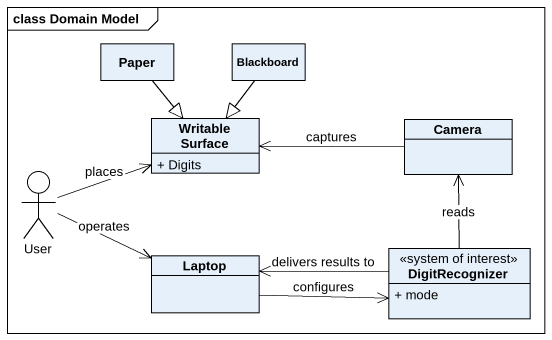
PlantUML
@startuml
mainframe class Domain Model
allowmixing
hide circle
hide empty members
skinparam classAttributeIconSize 0
class Paper
class Blackboard
class "Writable Surface" as Writable_Surface {
  + Digits
}
class Camera
actor User
class Laptop
class DigitRecognizer <<system of interest>> {
  + mode
}
Paper --|> Writable_Surface
Blackboard --|> Writable_Surface
Writable_Surface <-right- Camera : captures
Camera <-- DigitRecognizer : reads
User -right-> Writable_Surface : places
Laptop <-left- User : operates
Laptop -right-> DigitRecognizer : configures
DigitRecognizer -left-> Laptop : delivers results to
@enduml
